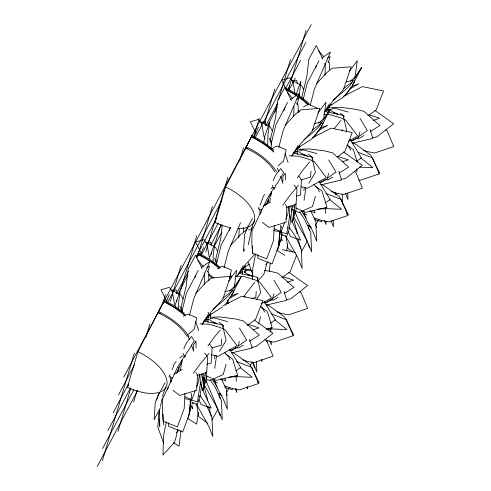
<?xml version="1.0" encoding="UTF-8"?>
<svg xmlns="http://www.w3.org/2000/svg" width="491" height="491" viewBox="0 0 491 491"><rect width="100%" height="100%" fill="white"/><g stroke="black" fill="none" stroke-linecap="round" stroke-linejoin="round"><path stroke-width="0.74" d="M162.926 414.011L162.92 419.32L163.773 425.083M220.164 414.208L220.158 415.736L213.051 397.366L205.938 380.666M252.27 245.985L252.583 253.454M309.502 246.181L309.502 247.71L302.388 229.34L295.281 212.64M239.27 228.07L238.81 237.669M294.041 106.308L293.655 116.649M193.417 351.268L193.54 344.725L195.964 341.098M207.969 322.495L208.061 317.407L210.486 313.78L210.578 318.321M228.008 303.524L228.088 299.166M242.572 274.027L242.652 269.669L245.077 266.036L245.212 272.849M282.761 183.241L282.877 176.699L285.302 173.071L285.431 179.884M297.313 154.469L297.405 149.381L299.829 145.753L299.136 147.73M328.62 112.899L328.712 107.811L331.143 104.178L330.676 105.497M178.485 309.085L178.626 302.56L180.277 290.574L175.367 304.506M184.984 393.512L184.18 408.58L177.368 426.906L163.362 421.352L162.447 410.341L162.681 398.79L171.654 379.739M190.281 400.024L189.956 409.414M199.334 374.167L198.708 381.262L196.609 386.902M204.63 380.678L204.692 377.782M213.057 262.065L213.217 254.817L214.868 242.836L209.958 256.768M267.73 145.404L267.969 134.534L269.62 122.547L264.704 136.48L263.888 142.433M274.328 225.486L273.524 240.553L266.705 258.88L252.705 253.325L251.785 242.315L252.024 230.764L260.997 211.713M279.637 231.267L278.851 245.617L272.032 263.943L258.033 258.383L257.726 254.712M288.671 206.14L288.045 213.235L285.952 218.876M293.968 212.658L294.035 209.755M299.215 95.862L300.928 80.978L296.214 94.26M232.341 388.264L232.304 389.762L224.982 387.479M266.895 342.024L266.932 340.521M321.679 220.238L321.648 221.736L314.326 219.452M252.521 279.397L252.853 267.945L255.67 253.786M271.136 147.877L271.32 143.317L275.899 124.8L287.609 102.331M176.699 301.333L176.76 299.958M211.259 254.283L211.351 252.221M221.631 339.134L221.257 345.13L212.075 347.91M256.222 291.39L255.848 297.393L251.607 298.675M310.969 171.107L310.594 177.104L301.413 179.884M342.184 131.036L342.282 129.538M159.569 410.01L157.74 426.832L163.718 443.348M189.808 410.82L189.508 413.643L182.695 431.97L168.695 426.409L168.388 422.739M202.464 390.554L204.035 386.325L204.477 382.09M291.801 222.527L293.373 218.299L293.894 213.358M208.871 280.962L208.761 272.836L207.263 271.112M298.215 112.936L298.105 104.81L296.607 103.085M296.963 233.771L297.141 232.249L293.403 218.299M222.349 224.878L220.754 238.43L215.844 258.714L216.776 264.594M181.026 430.478L178.994 446.19L173.44 442.612M198.235 412.219L196.688 424.193L187.427 418.222M205.569 372.546L202.998 390.118L206.76 377.628L206.465 371.767M216.531 355.92L214.72 368.373M269.203 271.431L270.265 263.201M280.392 225.295L281.061 226.664L277.814 249.41L281.576 236.92L281.245 230.328M286.707 250.932L287.573 244.193M292.501 206.337L289.254 229.082L287.751 227.401M294.907 204.52L292.335 222.092L296.098 209.602L295.803 203.74M305.875 187.893L304.064 200.346M204.317 284.676L204.698 274.334L204.053 272.959M324.968 75.08L325.349 64.732L324.704 63.357M233.851 290.267L233.642 291.752L231.605 294.931M234.268 287.296L236.662 270.222L228.542 281.116M323.195 122.241L322.986 123.726L320.948 126.905M323.612 119.27L326.006 102.196L317.886 113.09M354.502 80.671L354.293 82.157L352.256 85.336M354.919 77.701L357.313 60.626L349.199 71.52M214.512 358.682L215.003 355.687M303.849 190.655L304.346 187.66M177.552 429.551L176.521 435.499L174.538 442.305L162.963 455.053L163.509 435.971L166.326 421.812M191.429 405.947L189.262 414.306M266.631 263.016L265.858 267.472L263.876 274.279L257.843 280.932M171.433 381.599L172.12 377.855M180.265 370.49L182.198 360.001M260.911 212.824L261.599 209.08M269.608 202.464L270.437 197.971M270.713 196.474L271.541 191.975M188.47 417.436L191.717 394.69L191.048 393.322M248.207 244.991L251.932 227.315M160.404 406.327L162.245 398.213M162.576 396.74L163.411 393.052L165.989 386.939M251.92 228.714L252.755 225.025L254.755 220.269M229.549 278.047L231.421 270.075L222.748 266.368L220.674 266.914L217.39 268.939M181.977 311.343L186.555 292.826L198.272 270.357M216.568 263.599L221.146 245.083L230.377 227.72L229.322 230.549M303.18 99.52L307.206 83.224L318.923 60.761M189.483 315.302L193.859 298.418L209.841 261.593L201.322 267.417M224.074 267.558L228.45 250.68L240.498 222.779M278.827 147.275L283.203 130.397L299.185 93.566L290.666 99.391M310.324 104.97L314.51 88.822L330.492 51.997L321.979 57.821M183.837 348.788C185.26 344.283 188.323 339.895 191.551 336.544L194.246 340.791L188.329 350.758L186.218 353.391L185.297 356.699M273.18 180.762C274.598 176.257 277.667 171.875 280.895 168.517L283.589 172.764L277.667 182.732L275.561 185.365L274.641 188.673M207.846 271.959L209.479 266.085L206.914 267.583M296.981 104.663L298.816 98.059L296.257 99.556M328.497 62.357L330.13 56.49L327.565 57.981M226.069 364.365L223.202 374.523L209.835 380.531L205.692 379.064M239.363 341.398L237.73 347.205L229.708 350.807M258.61 323.882L260.66 316.621M273.953 293.661L272.321 299.467L264.299 303.07M315.406 196.339L312.54 206.496L299.172 212.505L295.036 211.038M328.706 173.372L327.067 179.178L319.715 182.48M360.013 131.803L358.381 137.609L351.028 140.911M278.403 246.961L280.386 240.154M102.398 460.699L134.288 353.244M159.465 392.266A37.739 18.241 28 0 1 127.384 387.233L137.922 351.722L164.295 300.296L174.925 306.163L184.383 313.123M118.018 431.325L130.858 388.056M145.931 337.28L149.853 324.048M186.997 336.175A42.03 20.309 28 0 0 167.812 317.972L158.212 312.669L164.295 300.296M133.632 401.951L136.921 390.867M162.822 303.616L165.473 294.674M160.226 313.78L158.212 312.669M170.377 301.419L173.133 292.12L167.812 302.131M173.348 291.402L181.093 265.3M180.897 289.205L196.713 235.925M197.37 256.971L212.333 206.551M196.535 257.965L198.898 253.227L209.522 259.095L220.514 267.577M198.444 254.768L198.898 253.227M205.766 251.908L207.466 246.187M208.104 244.045L227.953 177.171M230.598 227.714A37.739 18.241 28 0 1 215.003 222.441L225.547 186.924L251.11 137.713M220.754 224.682L214.383 246.138L221.84 232.114M239.645 161.03L243.573 147.797M245.402 149.338L246.151 146.815L251.92 135.498L262.544 141.371L273.536 149.847M247.851 148.982L245.838 147.871L255.437 153.174A42.03 20.309 28 0 1 274.997 172.01M251.466 137.038L251.92 135.498M253.773 136.658L259.187 118.423M264.514 123.732L274.807 89.049M274.825 112.236L277.587 102.944M278.434 100.078L290.426 59.675M286.216 89.46L286.523 88.435L297.147 94.303L306.605 101.263L309.152 103.791M288.536 89.301L306.046 30.301M156.623 399.962L158.354 394.371L159.98 392.094M246.396 230.543L247.476 227.045M172.231 369.748L174.096 364.138L176.232 361.388M167.548 389.744L168.278 387.589M210.025 315.099L210.486 313.78M244.616 267.356L245.077 266.036M195.295 390.425L191.889 399.588L184.892 396.808M199.837 397.6L197.216 404.652L191.619 402.424M284.639 222.398L281.233 231.562L274.23 228.781M289.181 229.573L286.56 236.625L280.962 234.397M194.995 277.581L195.786 275.457M283.804 110.972L285.13 107.431M315.645 67.985L316.437 65.862M296.693 254.946L290.12 271.762L281.846 277.673M166.381 301.499L169.37 294.496M200.672 254.461L203.667 247.458M254.228 136.977L258.413 127.169M287.929 89.804L289.727 85.6M177.208 371.472L182.014 361.266M266.552 203.446L271.357 193.239M170.052 374.572L169.021 376.628L172.494 378.131L177.441 367.452L184.831 355.441M259.045 207.233L258.364 208.601L261.838 210.105L266.779 199.426L274.174 187.415M260.077 205.177L263.434 196.112L264.723 194.461M230.979 296.662L241.007 277.102L235.496 285.529L229.334 291.163M318.671 123.137L324.833 117.502L330.351 109.076L320.322 128.636L311.748 139.014L297.098 148.435M350.543 81.052L356.147 75.933L361.658 67.506L351.63 87.067L343.062 97.439L328.411 106.86M178.123 293.882L187.918 275.028M197.388 256.799L198.088 255.443M267.497 125.721L277.292 106.866M160.416 407.733L154.125 419.658L155.26 402.424L158.347 395.31L165.093 382.661M244.868 248.98L243.468 251.631L244.604 234.397L247.691 227.284L252.306 218.63M123.775 377.051L311.202 24.55M118.466 394.93L134.442 364.887M173.489 291.451L221.766 200.653M255.136 137.897L262.231 124.548M262.943 123.21L305.893 42.429M113.163 412.814L128.777 383.434M176.699 293.305L188.415 271.278M196.228 256.59L216.813 217.869M265.803 125.733L277.163 104.374M285.682 88.349L300.59 60.307M286.523 88.435L285.989 89.436A46.516 22.482 28 0 1 296.613 95.303M107.854 430.693L130.569 387.964M201.212 255.105L218.25 223.061M288.892 90.203L295.281 78.186M102.545 448.571L133.785 389.817M210.817 244.948L221.466 224.921M97.243 466.45L137.707 390.339M215.003 222.441L215.739 221.091M127.384 387.233L128.482 385.214M315.443 225.32L318.377 220.048M301.284 251.975L307.151 241.443M226.468 392.683L229.033 388.074M211.94 420.001L217.808 409.469M250.201 365.678L252.03 362.383M292.194 155.414L298.111 145.44M324.244 112.592L329.424 103.871M237.448 275.697L243.364 265.729M308.821 183.395L315.418 172.372L311.926 156.954L293.017 152.916M345.952 132.097L346.732 130.796L343.24 115.385L325.042 111.5M219.483 351.421L226.081 340.398L222.589 324.981L203.679 320.942M256.4 299.792L260.672 292.654L257.18 277.243L238.264 273.199M314.418 137.087L320.132 128.182M345.732 95.512L351.034 87.245M225.081 305.114L230.788 296.208M330.351 109.076L318.806 126.887L313.178 132.251L303.886 139.874M361.658 67.506L350.114 85.311L344.486 90.682L332.873 100.207M241.007 277.102L229.463 294.913L223.835 300.277L212.799 309.33M265.717 205.342L268.491 201.2M176.379 373.369L179.154 369.226M297.3 177.852L303.733 169.033L309.582 161.999M334.181 128.636L340.889 120.43M282.773 205.17L289.205 196.351L298.467 185.217M243.407 296.957L254.829 282.288M207.957 345.879L214.389 337.059L220.238 330.026M193.436 373.197L199.862 364.377L209.123 353.244M291.586 156.169L300.897 143.513L312.147 131.122L319.831 108.351L300.958 109.818L295.275 114.397L285.179 125.303M324.226 112.789L332.211 101.938L343.461 89.552L351.145 66.776L332.266 68.243L326.589 72.821L316.486 83.728M236.834 276.451L246.144 263.796L254.841 254.221M202.243 324.195L211.553 311.54L222.81 299.148L230.494 276.378L211.615 277.845L205.932 282.423L195.835 293.33M202.01 324.49L208.773 313.467L208 312.258M264.87 205.201L266.3 203.489M343.326 117.496L344.301 116.324L340.423 113.194M312.018 159.072L312.994 157.899L308.563 154.315M257.266 279.354L258.241 278.182L257.124 277.292M222.675 327.098L223.65 325.926L219.225 322.342M281.251 236.202L282.761 234.538M265.717 264.624L268.233 261.856M191.907 404.228L193.417 402.565M176.379 432.651L178.896 429.883M230.426 245.586L240.522 234.68L246.206 230.101M278.09 165.719L283.448 161.386L286.173 149.786L277.495 146.085L275.426 146.631L272.143 148.65M188.256 334.236L194.111 329.412L196.83 317.812L188.157 314.111L186.083 314.657L183.346 316.339M343.479 88.613L353.047 81.303M312.172 130.183L321.139 123.333M222.828 298.209L232.396 290.899M270.86 188.599L272.646 187.316M179.731 357.908L182.707 355.772M356.362 138.192L352.71 140.739L350.623 140.684M358.191 136.921L367.329 130.557L360.032 118.368M325.662 179.338L321.396 182.308L319.316 182.253M327.491 178.067L336.016 172.126L328.718 159.943M270.915 299.627L266.65 302.597L264.563 302.542M272.131 298.774L281.263 292.409L273.966 280.226M236.324 347.364L232.059 350.335L230.666 350.298M238.147 346.094L246.672 340.153L239.375 327.97M356.914 160.98L361.456 157.949L350.181 139.585M325.036 202.936L330.142 199.518L318.868 181.154M270.289 323.219L275.39 319.807L264.121 301.443M235.698 370.963L240.799 367.544L229.53 349.181M242.351 268.718L249.354 264.213M207.761 316.462L222.411 307.041M363.917 135.522L359.418 138.315L356.386 138.069M370.337 131.533L379.966 125.555L363.941 111.334L356.233 109.376L340.57 107.351L330.891 107.676M332.603 177.091L328.111 179.884L325.079 179.645M339.023 173.108L348.653 167.13L332.634 152.904L324.919 150.946L309.256 148.92L299.584 149.252M277.851 297.38L273.358 300.167L270.326 299.927M284.271 293.391L293.9 287.413L277.881 273.192L270.173 271.228L264.201 270.461M243.26 345.118L238.767 347.91L235.735 347.671M249.68 341.135L259.309 335.157L243.29 320.93L235.582 318.972L219.919 316.947L210.24 317.278M303.45 107.081L306.734 105.062L308.808 104.509L317.481 108.216M349.297 89.331L358.903 83.728L351.9 86.263M318.628 130.532L327.589 125.303L320.586 127.838M229.285 298.559L238.252 293.33L231.249 295.864M367.906 115.815L376.18 109.904L383.575 90.988L362.426 86.6L343.553 96.273M337.237 157.016L344.866 151.474L352.268 132.564L331.118 128.169L312.245 137.848M247.255 325.41L255.529 319.5L262.924 300.59L241.775 296.196L222.902 305.868M348.567 141.162L357.626 136.013L345.873 120.326L340.508 117.785L329.811 114.649L323.71 114.329M261.212 303.757L271.566 297.871L259.813 282.184L254.448 279.643L243.751 276.501L235.361 276.071M263.311 206.103L270.443 202.083M173.967 374.13L182.4 369.379M373.264 120.442L379.598 118.257L369.029 114.814M342.657 161.772L348.291 159.833L337.722 156.383M287.204 282.3L293.538 280.115L282.969 276.666M253.319 329.799L258.947 327.859L248.378 324.41M325.821 111.027L328.712 110.088M330.161 109.622L334.5 108.21L348.248 112.04M294.508 152.597L303.192 149.786L316.934 153.609M239.761 272.886L242.652 271.946M244.101 271.474L248.44 270.068L252.061 271.075M205.17 320.623L213.849 317.812L227.597 321.636M296.282 196.24L300.517 194.958L301.456 179.964L298.939 176.079M286.179 207.417L296.067 204.428L297.006 189.428L295.533 186.641L293.968 184.997M206.938 364.267L211.173 362.984L212.112 347.99L209.596 344.105M196.842 375.443L206.729 372.448L207.662 357.454L206.195 354.668L204.624 353.023M352.029 143.298L372.829 138.45L370.159 129.661M320.721 184.874L341.515 180.019L338.845 171.236M265.969 305.156L286.769 300.308L284.099 291.519M266.3 329.013L272.241 327.626L267.35 311.521L261.077 307.01M231.378 352.9L252.178 348.045L249.508 339.263M346.167 81.942L352.673 80.432M314.13 123.683L321.36 122.007M224.792 291.709L232.022 290.034M372.393 137.658L376.818 136.964L393.629 123.707L374.848 110.426M341.085 179.233L345.511 178.54L362.315 165.277L343.54 151.995M286.333 299.516L290.758 298.823L307.562 285.566L288.788 272.284M251.742 347.26L256.167 346.566L272.971 333.303L254.197 320.022M325.521 110.058L328.909 109.634M294.207 151.633L297.595 151.203M240.136 271.83L242.849 271.492M204.87 319.659L208.258 319.23M291.82 80.696L296.742 80.272L297.362 83.881M260.506 122.271L265.428 121.842L266.048 125.457M205.76 242.554L210.682 242.131L211.173 245.015M171.169 290.298L176.091 289.868L176.705 293.483M248.471 229.923L251.49 229.69M317.573 209.098L326.558 208.644L325.956 207.245M266.57 329.191L271.811 328.927L271.204 327.528M228.984 377.082L237.221 376.671L236.613 375.265M327.172 107.805L329.406 107.725M296.601 149.35L298.092 149.301M241.112 269.657L243.34 269.584M244.831 269.534L250.784 269.332M207.263 317.376L208.749 317.327M359.443 167.143L372.896 167.713L360.768 157.863M322.9 208.497L341.589 209.283L329.455 199.438M268.154 328.78L286.836 329.571L274.708 319.721M233.563 376.523L252.245 377.309L240.117 367.458M289.346 155.745L298.503 156.218L309.195 159.36L314.565 161.901L326.312 177.589L307.55 188.256L300.922 186.813M200.003 323.772L209.16 324.244L219.858 327.387L225.222 329.927L236.975 345.615L218.213 356.282L211.578 354.84M358.768 180.044L360.155 180.301L379.236 173.894L372.503 157.844L358.608 152.523M308.145 225.731L310.281 226.148M218.802 393.757L220.938 394.175M282.202 249.667L295.33 252.392M328.148 106.934L329.59 107.296M296.84 148.509L298.276 148.871M299.713 149.233L301.149 149.595M273.69 230.432L286.726 233.71L289.819 214.978L289.113 206.251M242.088 268.792L243.524 269.154M244.966 269.516L246.402 269.878M207.497 316.535L208.933 316.898M185.07 398.643L197.382 401.736L200.481 383.005L199.769 374.277M333.573 112.519L337.71 113.912M302.266 154.094L306.402 155.487L307.446 156.58M247.513 274.377L251.65 275.77L252.699 276.869M212.922 322.121L217.059 323.514M363.579 150.271L367.753 151.682L374.676 152.983L393.757 146.576L387.031 130.526L385.644 129.992M331.572 191.607L336.439 193.251L343.369 194.559L362.45 188.151L355.723 172.102L354.33 171.568M314.265 217.986L321.918 220.569L328.841 221.877L347.923 215.469L341.196 199.42L325.938 193.497M276.82 311.889L281.693 313.534L288.616 314.841L307.697 308.434L300.971 292.384L299.578 291.85M265.772 340.386L274.088 342.159L293.176 335.752L286.443 319.702L271.192 313.786M242.928 359.866L247.102 361.278L254.025 362.585L273.106 356.178L266.38 340.122L264.993 339.594M224.921 386.012L232.574 388.596L239.498 389.903L258.585 383.496L251.852 367.446L236.601 361.523M309.711 210.848L315.136 212.818L313.853 210.117M220.373 378.874L225.799 380.844L224.516 378.144M292.071 206.195L294.097 207.067M202.728 374.222L204.759 375.093M296.104 208.006L305.451 212.364L326.994 207.343L322.096 191.232L317.745 187.777L315.191 186.371M206.76 376.032L211.437 378.211M212.769 378.831L216.108 380.39L237.65 375.37L232.759 359.259L228.407 355.803L225.848 354.398M347.137 145.152L353.41 149.663L357.19 162.11M330.179 110.34L337.157 114.231M352.796 142.66L356.085 144.489L370.711 155.138L379.807 173.311L378.549 172.537M299.504 152.265L305.212 155.451M321.482 184.229L324.772 186.064L339.398 196.713L348.5 214.88L346.603 213.72M303.512 213.211L306.758 215.021M244.119 272.198L250.459 275.733M266.736 304.512L270.019 306.347L284.651 316.996L293.747 335.163L292.483 334.389M210.16 320.292L215.868 323.477M232.145 352.256L235.428 354.091L250.06 364.739L259.156 382.906L257.266 381.746M213.524 380.881L217.415 383.048M292.501 209.436L294.397 210.639M203.157 377.462L205.06 378.665M276.771 250.195L284.792 255.369M262.262 222.288L269.043 227.407L285.989 222.276L286.928 207.282L285.455 204.495M172.918 390.314L179.7 395.433L196.652 390.302L197.585 375.308L196.118 372.522M308.452 225.645L311.441 227.91M292.728 252.055L287.941 248.428L286.124 236.723M219.109 393.672L222.104 395.936M207.576 423.254L198.597 416.454L196.67 404.013M244.187 296.361L245.23 297.46M198.407 395.427L199.917 397.109L203.164 374.363L203.679 384.619L203.059 377.739M347.076 144.82L349.408 147.429L350.617 150.24M313.896 184.303L318.094 189.004L319.303 191.809M260.549 306.151L263.348 309.287L264.557 312.092M224.559 352.329L228.757 357.031L229.966 359.835M318.444 50.591L323.931 56.913M327.92 61.51L329.412 63.235L329.694 69.851M287.137 92.161L292.618 98.482M197.793 260.187L203.28 266.509M299.676 212.124L304.659 219.44L310.754 232.501L311.595 251.846L308.36 243.689M289.402 227.529L295.208 236.067L301.308 249.133L302.149 268.473L298.105 258.278L285.48 235.68M209.921 379.537L215.316 387.467L221.416 400.527L222.257 419.866L219.017 411.716M200.058 395.556L205.87 404.093L211.965 417.154L212.812 436.499L208.761 426.305L196.136 403.706M301.4 211.075L306.703 219.078M212.057 379.101L217.36 387.098M294.833 212.173L295.656 213.468M205.49 380.2L206.723 382.145M334.512 192.055L335.948 194.583M306.488 219.784L312.626 230.96L316.677 241.155L315.836 221.809L310.699 210.811M217.145 387.81L223.288 398.987L227.333 409.181L226.492 389.836L221.355 378.837M293.477 216.5L307.55 241.652M204.139 384.527L218.207 409.678M315.977 226.069L316.695 227.388M226.639 394.095L227.351 395.415M303.641 89.38L301.597 85.52L292.845 80.849L294.944 93.204M272.327 130.95L270.289 127.089L261.531 122.419L263.882 136.228L264.956 138.941M217.574 251.239L215.537 247.378L206.785 242.707L209.129 256.517L209.939 258.548M182.983 298.976L180.946 295.116L172.194 290.445L174.538 304.254L175.618 306.967M293.244 82.359L290.028 77.756L281.625 80.217L286.431 89.706M261.93 123.928L258.714 119.325L250.312 121.793L256.149 133.313M207.521 244.874L203.968 239.608L195.559 242.075L201.402 253.595M172.593 291.955L169.377 287.352L160.968 289.819L166.811 301.339M277.305 168.241L278.925 171.629M274.101 189.428L272.364 185.303M187.642 335.592L189.581 339.655M184.757 357.454L183.02 353.33M322.771 59.233L316.314 45.485L308.857 59.251L306.814 76.571L301.904 96.856L302.137 98.329M291.458 100.808L285.001 87.06L277.544 100.827L275.506 118.147L270.596 138.431L271.523 144.311M202.114 268.835L195.663 255.087L188.206 268.853L186.163 286.173L181.253 306.458L182.069 311.601M288.272 231.684L290.439 236.447L300.609 240.136L291.464 220.097M198.935 399.711L201.095 404.474L211.271 408.162L203.894 392.659L200.132 382.593M345.56 193.466L347.984 199.579L347.696 192.883M331.032 220.784L333.463 226.903L333.168 220.207M324.502 220.447L326.122 224.522L325.993 221.551M269.755 340.729L271.376 344.811L271.241 341.834M261.114 359.4L261.924 361.437L261.863 359.952M252.797 361.935L256.848 372.129L256.394 361.714M246.863 387.399L247.403 388.755L247.304 386.527M235.164 388.473L236.785 392.548L236.619 388.829M335.617 192.711L336.433 194.835M252.564 362.34L254.749 367.992M308.471 227.425L309.508 230.175M219.127 395.451L220.171 398.201M281.104 237.945L282.141 240.713L281.128 237.902M191.76 405.971L192.797 408.739L191.785 405.928M269.344 138.253L271.664 144.532M214.592 258.542L216.654 264.121M180.001 306.28L182.063 311.859M248.378 262.397L253.055 275.328M280.576 176.232L282.466 181.897M191.472 344.921L193.129 349.923M289.475 214.567L290.96 218.802M285.001 153.48L288.045 162.441M230.248 273.763L231.421 277.212M195.657 321.507L198.702 330.468M227.321 300.952L227.99 303.653M303.616 211.155L305.801 218.207M214.279 379.181L216.678 386.933M204.06 386.325L207.797 400.275M298.019 238.558L300.688 248.55M208.675 406.585L211.351 416.577M290.776 206.146L291.9 211.369M206.435 376.137L206.76 377.628M201.433 374.173L202.556 379.396M268.16 199.843L268.301 201.353M259.69 209.479L260.126 214.008M178.742 367.115L178.89 368.624M170.279 376.75L170.782 382.035M281.14 232.102L281.576 236.92M158.869 413.017L159.784 426.501L159.538 419.744M281.061 226.664L281.134 228.125M356.816 168.818L356.951 171.795M342.196 193.902L342.65 204.317M325.41 208.159L325.637 213.364M270.658 328.442L270.823 332.162M243.444 227.302L243.634 231.709M236.067 376.186L236.294 381.39M159.237 411.489L159.317 413.741M195.977 341.853L196.093 347.91M246.151 146.815A44.276 21.395 28 0 1 276.574 171.746M251.386 136.498A46.516 22.482 28 0 1 273.702 151.302M225.547 186.924A37.739 18.241 28 0 1 254.056 213.788A37.739 18.241 28 0 1 237.865 228.603M251.257 136.952A45.559 22.021 28 0 1 273.825 152.118M297.865 96.119A46.516 22.482 28 0 1 308.845 104.743M285.854 89.884A45.559 22.021 28 0 1 307.863 104.522M298.197 110.579A44.276 21.395 28 0 1 299.32 111.5M198.364 254.228A46.516 22.482 28 0 1 219.581 268.037M208.822 274.009A44.276 21.395 28 0 1 213.959 278.262M198.235 254.682A45.559 22.021 28 0 1 219.084 268.276M208.669 275.328A42.03 20.309 28 0 1 212.137 278.213M158.532 311.607A44.276 21.395 28 0 1 188.949 336.544M163.767 301.296A46.516 22.482 28 0 1 185.53 315.603M137.922 351.722A37.739 18.241 28 0 1 161.447 391.437M163.632 301.744A45.559 22.021 28 0 1 185.064 315.86"/></g></svg>
